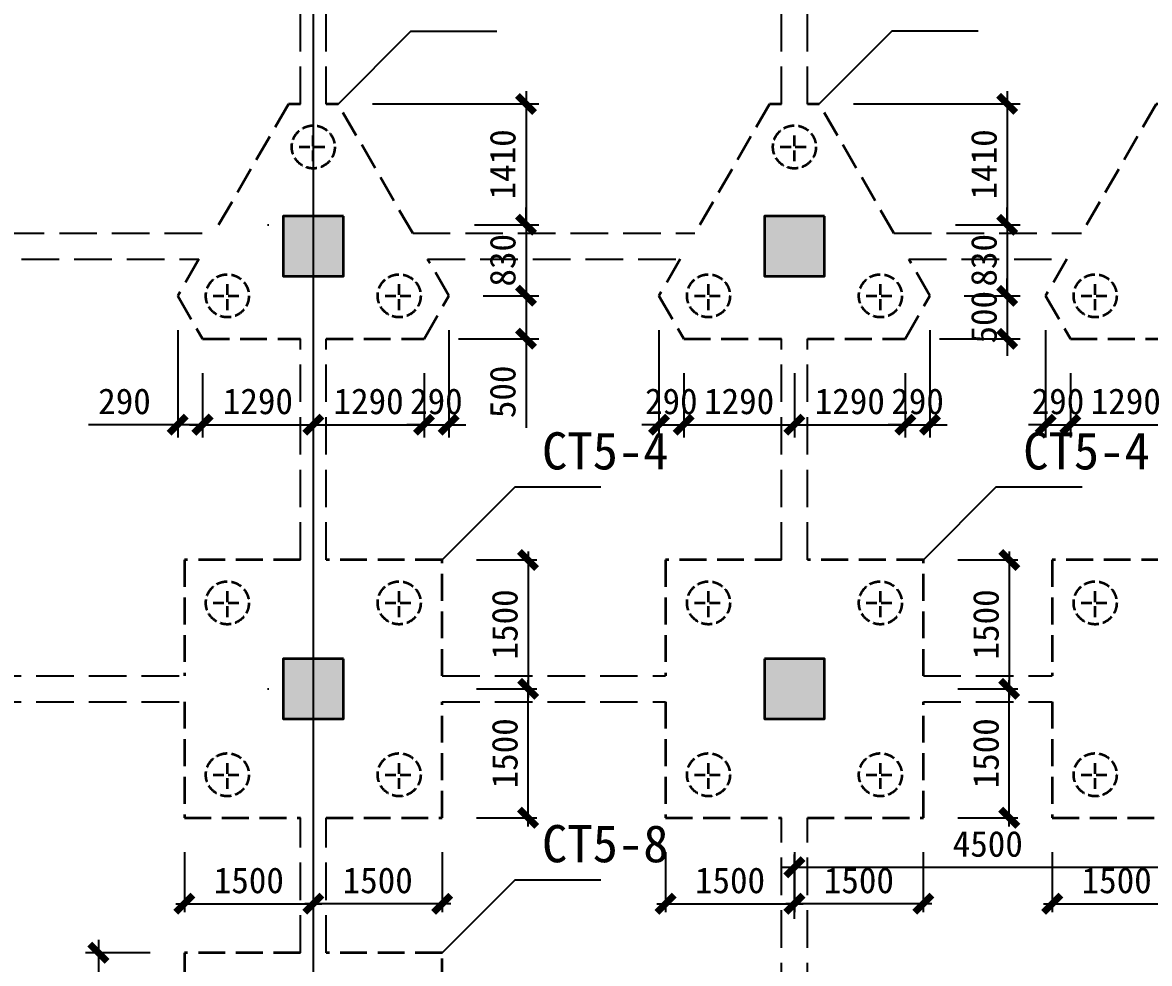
# Model space of a CAD drawing. Header units: millimetres. Extents: x -8252 to 341964, y -299084 to 206355.
# Drawn here: x 171950 to 185065, y 34021 to 44969 of the extents above; entities that cross this region are included whole.
import ezdxf

# ---------------------------------------------------------------- set-up
doc = ezdxf.new("R2010")
doc.units = ezdxf.units.MM
doc.header["$LTSCALE"] = 500
doc.header["$PDMODE"] = 2
doc.header["$PDSIZE"] = 200
doc.linetypes.add('DASH', pattern=[0.35, 0.25, -0.1])
doc.linetypes.add('DASHDOT', pattern=[25.4, 12.7, -6.35, 0, -6.35])
for name, color, linetype in [('dim____', 70, 'Continuous'), ('DOTE', 20, 'DASHDOT'), ('txt', 7, 'Continuous')]:
    doc.layers.add(name, color=color, linetype=linetype)
for name, color, linetype, lineweight in [('kz', 50, 'Continuous', 25), ('s117', 4, 'Continuous', 25), ('s121', 2, 'Continuous', 35), ('zkz', 200, 'Continuous', 35)]:
    doc.layers.add(name, color=color, linetype=linetype, lineweight=lineweight)
doc.styles.add('宋体', font='')
doc.styles.get('宋体').set_extended_font_data('宋体')
doc.dimstyles.new('ISO-25', dxfattribs={"dimtxt": 2.5, "dimasz": 2.5, "dimexe": 1.25, "dimexo": 0.625, "dimtad": 1, "dimtxsty": 'Standard', "dimcen": 2.5, "dimadec": 0, "dimazin": 0, "dimtfac": 1, "dimtmove": 0, "dimatfit": 3, "dimfxl": 1, "dimarcsym": 0})

# ---------------------------------------------------------------- blocks, each defined once
blk = doc.blocks.new('_ArchTick')
at = {"color": 0, "linetype": 'ByBlock', "const_width": 0.4}
blk.add_lwpolyline([(-0.5, -0.5), (0.5, 0.5)], dxfattribs=at)
blk = doc.blocks.new('*D158')
at = {"layer": 'Defpoints', "color": 0, "transparency": 16777216}
for p in [(183933, 35716), (185433, 35716), (185433, 34716)]:
    blk.add_point(p, dxfattribs=at)
at = {"layer": 'dim____', "color": 0, "lineweight": -2, "transparency": 16777216}
for p, q in [((183933, 35316), (183933, 34616)), ((185433, 35316), (185433, 34616)), ((183833, 34716), (185533, 34716))]:
    blk.add_line(p, q, dxfattribs=at)
at = {"layer": 'dim____', "color": 0, "lineweight": -2, "transparency": 16777216, "xscale": 200, "yscale": 200, "zscale": 200, "rotation": 180}
blk.add_blockref('_ArchTick', (183933, 34716), dxfattribs=at)
at = {"layer": 'dim____', "color": 0, "lineweight": -2, "transparency": 16777216, "xscale": 200, "yscale": 200, "zscale": 200}
blk.add_blockref('_ArchTick', (185433, 34716), dxfattribs=at)
at = {"layer": 'dim____', "color": 7, "transparency": 16777216, "insert": (184683, 34986), "char_height": 300, "attachment_point": 5, "style": '宋体'}
blk.add_mtext('1500', dxfattribs=at)
blk = doc.blocks.new('*D172')
at = {"layer": 'Defpoints', "color": 0, "transparency": 16777216}
for p in [(176833, 37216), (177833, 37216), (176833, 35716)]:
    blk.add_point(p, dxfattribs=at)
at = {"layer": 'dim____', "color": 0, "lineweight": -2, "transparency": 16777216}
for p, q in [((177833, 35616), (177833, 37316)), ((177233, 37216), (177933, 37216)), ((177233, 35716), (177933, 35716))]:
    blk.add_line(p, q, dxfattribs=at)
at = {"layer": 'dim____', "color": 0, "lineweight": -2, "transparency": 16777216, "xscale": 200, "yscale": 200, "zscale": 200}
for p, rotation in [((177833, 37216), 90), ((177833, 35716), 270)]:
    blk.add_blockref('_ArchTick', p, dxfattribs=dict(at, rotation=rotation))
at = {"layer": 'dim____', "color": 7, "transparency": 16777216, "insert": (177563, 36466), "char_height": 300, "attachment_point": 5, "rotation": 90, "style": '宋体'}
blk.add_mtext('1500', dxfattribs=at)
blk = doc.blocks.new('*D173')
at = {"layer": 'Defpoints', "color": 0, "transparency": 16777216}
for p in [(176833, 38716), (176833, 37216), (177833, 37216)]:
    blk.add_point(p, dxfattribs=at)
at = {"layer": 'dim____', "color": 0, "lineweight": -2, "transparency": 16777216}
for p, q in [((177233, 38716), (177933, 38716)), ((177833, 38816), (177833, 37116)), ((177233, 37216), (177933, 37216))]:
    blk.add_line(p, q, dxfattribs=at)
at = {"layer": 'dim____', "color": 0, "lineweight": -2, "transparency": 16777216, "xscale": 200, "yscale": 200, "zscale": 200}
for p, rotation in [((177833, 38716), 90), ((177833, 37216), 270)]:
    blk.add_blockref('_ArchTick', p, dxfattribs=dict(at, rotation=rotation))
at = {"layer": 'dim____', "color": 7, "transparency": 16777216, "insert": (177563, 37966), "char_height": 300, "attachment_point": 5, "rotation": 90, "style": '宋体'}
blk.add_mtext('1500', dxfattribs=at)
blk = doc.blocks.new('*D174')
at = {"layer": 'Defpoints', "color": 0, "transparency": 16777216}
for p in [(173833, 35716), (175333, 35716), (175333, 34716)]:
    blk.add_point(p, dxfattribs=at)
at = {"layer": 'dim____', "color": 0, "lineweight": -2, "transparency": 16777216}
for p, q in [((173833, 35316), (173833, 34616)), ((175333, 35316), (175333, 34616)), ((173733, 34716), (175433, 34716))]:
    blk.add_line(p, q, dxfattribs=at)
at = {"layer": 'dim____', "color": 0, "lineweight": -2, "transparency": 16777216, "xscale": 200, "yscale": 200, "zscale": 200, "rotation": 180}
blk.add_blockref('_ArchTick', (173833, 34716), dxfattribs=at)
at = {"layer": 'dim____', "color": 0, "lineweight": -2, "transparency": 16777216, "xscale": 200, "yscale": 200, "zscale": 200}
blk.add_blockref('_ArchTick', (175333, 34716), dxfattribs=at)
at = {"layer": 'dim____', "color": 7, "transparency": 16777216, "insert": (174583, 34986), "char_height": 300, "attachment_point": 5, "style": '宋体'}
blk.add_mtext('1500', dxfattribs=at)
blk = doc.blocks.new('*D175')
at = {"layer": 'Defpoints', "color": 0, "transparency": 16777216}
for p in [(175333, 35716), (176833, 35716), (175333, 34716)]:
    blk.add_point(p, dxfattribs=at)
at = {"layer": 'dim____', "color": 0, "lineweight": -2, "transparency": 16777216}
for p, q in [((175333, 35316), (175333, 34616)), ((176833, 35316), (176833, 34616)), ((176933, 34716), (175233, 34716))]:
    blk.add_line(p, q, dxfattribs=at)
at = {"layer": 'dim____', "color": 0, "lineweight": -2, "transparency": 16777216, "xscale": 200, "yscale": 200, "zscale": 200, "rotation": 180}
blk.add_blockref('_ArchTick', (175333, 34716), dxfattribs=at)
at = {"layer": 'dim____', "color": 0, "lineweight": -2, "transparency": 16777216, "xscale": 200, "yscale": 200, "zscale": 200}
blk.add_blockref('_ArchTick', (176833, 34716), dxfattribs=at)
at = {"layer": 'dim____', "color": 7, "transparency": 16777216, "insert": (176083, 34986), "char_height": 300, "attachment_point": 5, "style": '宋体'}
blk.add_mtext('1500', dxfattribs=at)
blk = doc.blocks.new('*D362')
at = {"layer": 'Defpoints', "color": 0, "transparency": 16777216}
for p in [(182433, 37216), (183433, 37216), (182433, 35716)]:
    blk.add_point(p, dxfattribs=at)
at = {"layer": 'dim____', "color": 0, "lineweight": -2, "transparency": 16777216}
for p, q in [((183433, 35616), (183433, 37316)), ((182833, 37216), (183533, 37216)), ((182833, 35716), (183533, 35716))]:
    blk.add_line(p, q, dxfattribs=at)
at = {"layer": 'dim____', "color": 0, "lineweight": -2, "transparency": 16777216, "xscale": 200, "yscale": 200, "zscale": 200}
for p, rotation in [((183433, 37216), 90), ((183433, 35716), 270)]:
    blk.add_blockref('_ArchTick', p, dxfattribs=dict(at, rotation=rotation))
at = {"layer": 'dim____', "color": 7, "transparency": 16777216, "insert": (183163, 36466), "char_height": 300, "attachment_point": 5, "rotation": 90, "style": '宋体'}
blk.add_mtext('1500', dxfattribs=at)
blk = doc.blocks.new('*D363')
at = {"layer": 'Defpoints', "color": 0, "transparency": 16777216}
for p in [(182433, 38716), (182433, 37216), (183433, 37216)]:
    blk.add_point(p, dxfattribs=at)
at = {"layer": 'dim____', "color": 0, "lineweight": -2, "transparency": 16777216}
for p, q in [((182833, 38716), (183533, 38716)), ((183433, 38816), (183433, 37116)), ((182833, 37216), (183533, 37216))]:
    blk.add_line(p, q, dxfattribs=at)
at = {"layer": 'dim____', "color": 0, "lineweight": -2, "transparency": 16777216, "xscale": 200, "yscale": 200, "zscale": 200}
for p, rotation in [((183433, 38716), 90), ((183433, 37216), 270)]:
    blk.add_blockref('_ArchTick', p, dxfattribs=dict(at, rotation=rotation))
at = {"layer": 'dim____', "color": 7, "transparency": 16777216, "insert": (183163, 37966), "char_height": 300, "attachment_point": 5, "rotation": 90, "style": '宋体'}
blk.add_mtext('1500', dxfattribs=at)
blk = doc.blocks.new('*D364')
at = {"layer": 'Defpoints', "color": 0, "transparency": 16777216}
for p in [(179433, 35716), (180933, 35716), (180933, 34716)]:
    blk.add_point(p, dxfattribs=at)
at = {"layer": 'dim____', "color": 0, "lineweight": -2, "transparency": 16777216}
for p, q in [((179433, 35316), (179433, 34616)), ((180933, 35316), (180933, 34616)), ((179333, 34716), (181033, 34716))]:
    blk.add_line(p, q, dxfattribs=at)
at = {"layer": 'dim____', "color": 0, "lineweight": -2, "transparency": 16777216, "xscale": 200, "yscale": 200, "zscale": 200, "rotation": 180}
blk.add_blockref('_ArchTick', (179433, 34716), dxfattribs=at)
at = {"layer": 'dim____', "color": 0, "lineweight": -2, "transparency": 16777216, "xscale": 200, "yscale": 200, "zscale": 200}
blk.add_blockref('_ArchTick', (180933, 34716), dxfattribs=at)
at = {"layer": 'dim____', "color": 7, "transparency": 16777216, "insert": (180183, 34986), "char_height": 300, "attachment_point": 5, "style": '宋体'}
blk.add_mtext('1500', dxfattribs=at)
blk = doc.blocks.new('*D365')
at = {"layer": 'Defpoints', "color": 0, "transparency": 16777216}
for p in [(180933, 35716), (182433, 35716), (180933, 34716)]:
    blk.add_point(p, dxfattribs=at)
at = {"layer": 'dim____', "color": 0, "lineweight": -2, "transparency": 16777216}
for p, q in [((180933, 35316), (180933, 34616)), ((182433, 35316), (182433, 34616)), ((182533, 34716), (180833, 34716))]:
    blk.add_line(p, q, dxfattribs=at)
at = {"layer": 'dim____', "color": 0, "lineweight": -2, "transparency": 16777216, "xscale": 200, "yscale": 200, "zscale": 200, "rotation": 180}
blk.add_blockref('_ArchTick', (180933, 34716), dxfattribs=at)
at = {"layer": 'dim____', "color": 0, "lineweight": -2, "transparency": 16777216, "xscale": 200, "yscale": 200, "zscale": 200}
blk.add_blockref('_ArchTick', (182433, 34716), dxfattribs=at)
at = {"layer": 'dim____', "color": 7, "transparency": 16777216, "insert": (181683, 34986), "char_height": 300, "attachment_point": 5, "style": '宋体'}
blk.add_mtext('1500', dxfattribs=at)
blk = doc.blocks.new('*D434')
at = {"layer": 'Defpoints', "color": 0, "transparency": 16777216}
for p in [(183856, 41790), (184144, 41290), (184144, 40290)]:
    blk.add_point(p, dxfattribs=at)
at = {"layer": 'dim____', "color": 0, "lineweight": -2, "transparency": 16777216}
for p, q in [((183856, 41390), (183856, 40140)), ((184144, 40890), (184144, 40140)), ((183856, 40290), (183656, 40290)), ((183856, 40290), (184144, 40290)), ((184144, 40290), (184344, 40290))]:
    blk.add_line(p, q, dxfattribs=at)
at = {"layer": 'dim____', "color": 0, "lineweight": -2, "transparency": 16777216, "xscale": 200, "yscale": 200, "zscale": 200}
blk.add_blockref('_ArchTick', (183856, 40290), dxfattribs=at)
at = {"layer": 'dim____', "color": 0, "lineweight": -2, "transparency": 16777216, "xscale": 200, "yscale": 200, "zscale": 200, "rotation": 180}
blk.add_blockref('_ArchTick', (184144, 40290), dxfattribs=at)
at = {"layer": 'dim____', "color": 7, "transparency": 16777216, "insert": (184000, 40560), "char_height": 300, "attachment_point": 5, "style": '宋体'}
blk.add_mtext('290', dxfattribs=at)
blk = doc.blocks.new('*D435')
at = {"layer": 'Defpoints', "color": 0, "transparency": 16777216}
for p in [(184144, 41290), (185433, 41290), (185433, 40290)]:
    blk.add_point(p, dxfattribs=at)
at = {"layer": 'dim____', "color": 0, "lineweight": -2, "transparency": 16777216}
for p, q in [((184144, 40890), (184144, 40140)), ((185433, 40890), (185433, 40140)), ((183994, 40290), (185583, 40290))]:
    blk.add_line(p, q, dxfattribs=at)
at = {"layer": 'dim____', "color": 0, "lineweight": -2, "transparency": 16777216, "xscale": 200, "yscale": 200, "zscale": 200, "rotation": 180}
blk.add_blockref('_ArchTick', (184144, 40290), dxfattribs=at)
at = {"layer": 'dim____', "color": 0, "lineweight": -2, "transparency": 16777216, "xscale": 200, "yscale": 200, "zscale": 200}
blk.add_blockref('_ArchTick', (185433, 40290), dxfattribs=at)
at = {"layer": 'dim____', "color": 7, "transparency": 16777216, "insert": (184789, 40560), "char_height": 300, "attachment_point": 5, "style": '宋体'}
blk.add_mtext('1290', dxfattribs=at)
blk = doc.blocks.new('*D441')
at = {"layer": 'Defpoints', "color": 0, "transparency": 16777216}
for p in [(179356, 41790), (179644, 41290), (179644, 40290)]:
    blk.add_point(p, dxfattribs=at)
at = {"layer": 'dim____', "color": 0, "lineweight": -2, "transparency": 16777216}
for p, q in [((179356, 41390), (179356, 40140)), ((179644, 40890), (179644, 40140)), ((179356, 40290), (179156, 40290)), ((179356, 40290), (179644, 40290)), ((179644, 40290), (179844, 40290))]:
    blk.add_line(p, q, dxfattribs=at)
at = {"layer": 'dim____', "color": 0, "lineweight": -2, "transparency": 16777216, "xscale": 200, "yscale": 200, "zscale": 200}
blk.add_blockref('_ArchTick', (179356, 40290), dxfattribs=at)
at = {"layer": 'dim____', "color": 0, "lineweight": -2, "transparency": 16777216, "xscale": 200, "yscale": 200, "zscale": 200, "rotation": 180}
blk.add_blockref('_ArchTick', (179644, 40290), dxfattribs=at)
at = {"layer": 'dim____', "color": 7, "transparency": 16777216, "insert": (179500, 40560), "char_height": 300, "attachment_point": 5, "style": '宋体'}
blk.add_mtext('290', dxfattribs=at)
blk = doc.blocks.new('*D442')
at = {"layer": 'Defpoints', "color": 0, "transparency": 16777216}
for p in [(179644, 41290), (180933, 41290), (180933, 40290)]:
    blk.add_point(p, dxfattribs=at)
at = {"layer": 'dim____', "color": 0, "lineweight": -2, "transparency": 16777216}
for p, q in [((179644, 40890), (179644, 40140)), ((180933, 40890), (180933, 40140)), ((179494, 40290), (181083, 40290))]:
    blk.add_line(p, q, dxfattribs=at)
at = {"layer": 'dim____', "color": 0, "lineweight": -2, "transparency": 16777216, "xscale": 200, "yscale": 200, "zscale": 200, "rotation": 180}
blk.add_blockref('_ArchTick', (179644, 40290), dxfattribs=at)
at = {"layer": 'dim____', "color": 0, "lineweight": -2, "transparency": 16777216, "xscale": 200, "yscale": 200, "zscale": 200}
blk.add_blockref('_ArchTick', (180933, 40290), dxfattribs=at)
at = {"layer": 'dim____', "color": 7, "transparency": 16777216, "insert": (180289, 40560), "char_height": 300, "attachment_point": 5, "style": '宋体'}
blk.add_mtext('1290', dxfattribs=at)
blk = doc.blocks.new('*D443')
at = {"layer": 'Defpoints', "color": 0, "transparency": 16777216}
for p in [(180933, 41290), (182222, 41290), (182222, 40290)]:
    blk.add_point(p, dxfattribs=at)
at = {"layer": 'dim____', "color": 0, "lineweight": -2, "transparency": 16777216}
for p, q in [((180933, 40890), (180933, 40140)), ((182222, 40890), (182222, 40140)), ((180783, 40290), (182372, 40290))]:
    blk.add_line(p, q, dxfattribs=at)
at = {"layer": 'dim____', "color": 0, "lineweight": -2, "transparency": 16777216, "xscale": 200, "yscale": 200, "zscale": 200, "rotation": 180}
blk.add_blockref('_ArchTick', (180933, 40290), dxfattribs=at)
at = {"layer": 'dim____', "color": 0, "lineweight": -2, "transparency": 16777216, "xscale": 200, "yscale": 200, "zscale": 200}
blk.add_blockref('_ArchTick', (182222, 40290), dxfattribs=at)
at = {"layer": 'dim____', "color": 7, "transparency": 16777216, "insert": (181577, 40560), "char_height": 300, "attachment_point": 5, "style": '宋体'}
blk.add_mtext('1290', dxfattribs=at)
blk = doc.blocks.new('*D444')
at = {"layer": 'Defpoints', "color": 0, "transparency": 16777216}
for p in [(182510, 41790), (182222, 41290), (182510, 40290)]:
    blk.add_point(p, dxfattribs=at)
at = {"layer": 'dim____', "color": 0, "lineweight": -2, "transparency": 16777216}
for p, q in [((182510, 41390), (182510, 40140)), ((182222, 40890), (182222, 40140)), ((182222, 40290), (182022, 40290)), ((182222, 40290), (182510, 40290)), ((182510, 40290), (182710, 40290))]:
    blk.add_line(p, q, dxfattribs=at)
at = {"layer": 'dim____', "color": 0, "lineweight": -2, "transparency": 16777216, "xscale": 200, "yscale": 200, "zscale": 200}
blk.add_blockref('_ArchTick', (182222, 40290), dxfattribs=at)
at = {"layer": 'dim____', "color": 0, "lineweight": -2, "transparency": 16777216, "xscale": 200, "yscale": 200, "zscale": 200, "rotation": 180}
blk.add_blockref('_ArchTick', (182510, 40290), dxfattribs=at)
at = {"layer": 'dim____', "color": 7, "transparency": 16777216, "insert": (182366, 40560), "char_height": 300, "attachment_point": 5, "style": '宋体'}
blk.add_mtext('290', dxfattribs=at)
blk = doc.blocks.new('*D445')
at = {"layer": 'Defpoints', "color": 0, "transparency": 16777216}
for p in [(181222, 44022), (182409, 42616), (183409, 42616)]:
    blk.add_point(p, dxfattribs=at)
at = {"layer": 'dim____', "color": 0, "lineweight": -2, "transparency": 16777216}
for p, q in [((183409, 44172), (183409, 42466)), ((181622, 44022), (183559, 44022)), ((182809, 42616), (183559, 42616))]:
    blk.add_line(p, q, dxfattribs=at)
at = {"layer": 'dim____', "color": 0, "lineweight": -2, "transparency": 16777216, "xscale": 200, "yscale": 200, "zscale": 200}
for p, rotation in [((183409, 44022), 90), ((183409, 42616), 270)]:
    blk.add_blockref('_ArchTick', p, dxfattribs=dict(at, rotation=rotation))
at = {"layer": 'dim____', "color": 7, "transparency": 16777216, "insert": (183139, 43319), "char_height": 300, "attachment_point": 5, "rotation": 90, "style": '宋体'}
blk.add_mtext('1410', dxfattribs=at)
blk = doc.blocks.new('*D446')
at = {"layer": 'Defpoints', "color": 0, "transparency": 16777216}
for p in [(182409, 42616), (182510, 41790), (183409, 41790)]:
    blk.add_point(p, dxfattribs=at)
at = {"layer": 'dim____', "color": 0, "lineweight": -2, "transparency": 16777216}
for p, q in [((183409, 42616), (183409, 42816)), ((182809, 42616), (183559, 42616)), ((183409, 42616), (183409, 41790)), ((182910, 41790), (183559, 41790)), ((183409, 41790), (183409, 41590))]:
    blk.add_line(p, q, dxfattribs=at)
at = {"layer": 'dim____', "color": 0, "lineweight": -2, "transparency": 16777216, "xscale": 200, "yscale": 200, "zscale": 200}
for p, rotation in [((183409, 42616), 270), ((183409, 41790), 90)]:
    blk.add_blockref('_ArchTick', p, dxfattribs=dict(at, rotation=rotation))
at = {"layer": 'dim____', "color": 7, "transparency": 16777216, "insert": (183139, 42203), "char_height": 300, "attachment_point": 5, "rotation": 90, "style": '宋体'}
blk.add_mtext('830', dxfattribs=at)
blk = doc.blocks.new('*D447')
at = {"layer": 'Defpoints', "color": 0, "transparency": 16777216}
for p in [(182510, 41790), (182222, 41290), (183409, 41290)]:
    blk.add_point(p, dxfattribs=at)
at = {"layer": 'dim____', "color": 0, "lineweight": -2, "transparency": 16777216}
for p, q in [((183409, 41790), (183409, 41990)), ((182910, 41790), (183559, 41790)), ((183409, 41790), (183409, 41290)), ((182622, 41290), (183559, 41290)), ((183409, 41290), (183409, 41090))]:
    blk.add_line(p, q, dxfattribs=at)
at = {"layer": 'dim____', "color": 0, "lineweight": -2, "transparency": 16777216, "xscale": 200, "yscale": 200, "zscale": 200}
for p, rotation in [((183409, 41790), 270), ((183409, 41290), 90)]:
    blk.add_blockref('_ArchTick', p, dxfattribs=dict(at, rotation=rotation))
at = {"layer": 'dim____', "color": 7, "transparency": 16777216, "insert": (183139, 41540), "char_height": 300, "attachment_point": 5, "rotation": 90, "style": '宋体'}
blk.add_mtext('500', dxfattribs=at)
blk = doc.blocks.new('*D448')
at = {"layer": 'Defpoints', "color": 0, "transparency": 16777216}
for p in [(173756, 41790), (174044, 41290), (174044, 40290)]:
    blk.add_point(p, dxfattribs=at)
at = {"layer": 'dim____', "color": 0, "lineweight": -2, "transparency": 16777216}
for p, q in [((173756, 41390), (173756, 40140)), ((174044, 40890), (174044, 40140)), ((173756, 40290), (172716, 40290)), ((174044, 40290), (173606, 40290))]:
    blk.add_line(p, q, dxfattribs=at)
at = {"layer": 'dim____', "color": 0, "lineweight": -2, "transparency": 16777216, "xscale": 200, "yscale": 200, "zscale": 200, "rotation": 180}
blk.add_blockref('_ArchTick', (173756, 40290), dxfattribs=at)
at = {"layer": 'dim____', "color": 0, "lineweight": -2, "transparency": 16777216, "xscale": 200, "yscale": 200, "zscale": 200}
blk.add_blockref('_ArchTick', (174044, 40290), dxfattribs=at)
at = {"layer": 'dim____', "color": 7, "transparency": 16777216, "insert": (173136, 40560), "char_height": 300, "attachment_point": 5, "style": '宋体'}
blk.add_mtext('290', dxfattribs=at)
blk = doc.blocks.new('*D449')
at = {"layer": 'Defpoints', "color": 0, "transparency": 16777216}
for p in [(174044, 41290), (175333, 41290), (175333, 40290)]:
    blk.add_point(p, dxfattribs=at)
at = {"layer": 'dim____', "color": 0, "lineweight": -2, "transparency": 16777216}
for p, q in [((174044, 40890), (174044, 40140)), ((175333, 40890), (175333, 40140)), ((173894, 40290), (175483, 40290))]:
    blk.add_line(p, q, dxfattribs=at)
at = {"layer": 'dim____', "color": 0, "lineweight": -2, "transparency": 16777216, "xscale": 200, "yscale": 200, "zscale": 200, "rotation": 180}
blk.add_blockref('_ArchTick', (174044, 40290), dxfattribs=at)
at = {"layer": 'dim____', "color": 0, "lineweight": -2, "transparency": 16777216, "xscale": 200, "yscale": 200, "zscale": 200}
blk.add_blockref('_ArchTick', (175333, 40290), dxfattribs=at)
at = {"layer": 'dim____', "color": 7, "transparency": 16777216, "insert": (174689, 40560), "char_height": 300, "attachment_point": 5, "style": '宋体'}
blk.add_mtext('1290', dxfattribs=at)
blk = doc.blocks.new('*D450')
at = {"layer": 'Defpoints', "color": 0, "transparency": 16777216}
for p in [(175333, 41290), (176622, 41290), (176622, 40290)]:
    blk.add_point(p, dxfattribs=at)
at = {"layer": 'dim____', "color": 0, "lineweight": -2, "transparency": 16777216}
for p, q in [((175333, 40890), (175333, 40140)), ((176622, 40890), (176622, 40140)), ((175183, 40290), (176772, 40290))]:
    blk.add_line(p, q, dxfattribs=at)
at = {"layer": 'dim____', "color": 0, "lineweight": -2, "transparency": 16777216, "xscale": 200, "yscale": 200, "zscale": 200, "rotation": 180}
blk.add_blockref('_ArchTick', (175333, 40290), dxfattribs=at)
at = {"layer": 'dim____', "color": 0, "lineweight": -2, "transparency": 16777216, "xscale": 200, "yscale": 200, "zscale": 200}
blk.add_blockref('_ArchTick', (176622, 40290), dxfattribs=at)
at = {"layer": 'dim____', "color": 7, "transparency": 16777216, "insert": (175977, 40560), "char_height": 300, "attachment_point": 5, "style": '宋体'}
blk.add_mtext('1290', dxfattribs=at)
blk = doc.blocks.new('*D451')
at = {"layer": 'Defpoints', "color": 0, "transparency": 16777216}
for p in [(176910, 41790), (176622, 41290), (176910, 40290)]:
    blk.add_point(p, dxfattribs=at)
at = {"layer": 'dim____', "color": 0, "lineweight": -2, "transparency": 16777216}
for p, q in [((176910, 41390), (176910, 40140)), ((176622, 40890), (176622, 40140)), ((176622, 40290), (176422, 40290)), ((176622, 40290), (176910, 40290)), ((176910, 40290), (177110, 40290))]:
    blk.add_line(p, q, dxfattribs=at)
at = {"layer": 'dim____', "color": 0, "lineweight": -2, "transparency": 16777216, "xscale": 200, "yscale": 200, "zscale": 200}
blk.add_blockref('_ArchTick', (176622, 40290), dxfattribs=at)
at = {"layer": 'dim____', "color": 0, "lineweight": -2, "transparency": 16777216, "xscale": 200, "yscale": 200, "zscale": 200, "rotation": 180}
blk.add_blockref('_ArchTick', (176910, 40290), dxfattribs=at)
at = {"layer": 'dim____', "color": 7, "transparency": 16777216, "insert": (176766, 40560), "char_height": 300, "attachment_point": 5, "style": '宋体'}
blk.add_mtext('290', dxfattribs=at)
blk = doc.blocks.new('*D452')
at = {"layer": 'Defpoints', "color": 0, "transparency": 16777216}
for p in [(175622, 44022), (176809, 42616), (177809, 42616)]:
    blk.add_point(p, dxfattribs=at)
at = {"layer": 'dim____', "color": 0, "lineweight": -2, "transparency": 16777216}
for p, q in [((177809, 44172), (177809, 42466)), ((176022, 44022), (177959, 44022)), ((177209, 42616), (177959, 42616))]:
    blk.add_line(p, q, dxfattribs=at)
at = {"layer": 'dim____', "color": 0, "lineweight": -2, "transparency": 16777216, "xscale": 200, "yscale": 200, "zscale": 200}
for p, rotation in [((177809, 44022), 90), ((177809, 42616), 270)]:
    blk.add_blockref('_ArchTick', p, dxfattribs=dict(at, rotation=rotation))
at = {"layer": 'dim____', "color": 7, "transparency": 16777216, "insert": (177539, 43319), "char_height": 300, "attachment_point": 5, "rotation": 90, "style": '宋体'}
blk.add_mtext('1410', dxfattribs=at)
blk = doc.blocks.new('*D453')
at = {"layer": 'Defpoints', "color": 0, "transparency": 16777216}
for p in [(176809, 42616), (176910, 41790), (177809, 41790)]:
    blk.add_point(p, dxfattribs=at)
at = {"layer": 'dim____', "color": 0, "lineweight": -2, "transparency": 16777216}
for p, q in [((177809, 42616), (177809, 42816)), ((177209, 42616), (177959, 42616)), ((177809, 42616), (177809, 41790)), ((177310, 41790), (177959, 41790)), ((177809, 41790), (177809, 41590))]:
    blk.add_line(p, q, dxfattribs=at)
at = {"layer": 'dim____', "color": 0, "lineweight": -2, "transparency": 16777216, "xscale": 200, "yscale": 200, "zscale": 200}
for p, rotation in [((177809, 42616), 270), ((177809, 41790), 90)]:
    blk.add_blockref('_ArchTick', p, dxfattribs=dict(at, rotation=rotation))
at = {"layer": 'dim____', "color": 7, "transparency": 16777216, "insert": (177539, 42203), "char_height": 300, "attachment_point": 5, "rotation": 90, "style": '宋体'}
blk.add_mtext('830', dxfattribs=at)
blk = doc.blocks.new('*D454')
at = {"layer": 'Defpoints', "color": 0, "transparency": 16777216}
for p in [(176910, 41790), (176622, 41290), (177809, 41290)]:
    blk.add_point(p, dxfattribs=at)
at = {"layer": 'dim____', "color": 0, "lineweight": -2, "transparency": 16777216}
for p, q in [((177809, 41940), (177809, 41290)), ((177310, 41790), (177959, 41790)), ((177022, 41290), (177959, 41290)), ((177809, 41290), (177809, 40253))]:
    blk.add_line(p, q, dxfattribs=at)
at = {"layer": 'dim____', "color": 0, "lineweight": -2, "transparency": 16777216, "xscale": 200, "yscale": 200, "zscale": 200}
for p, rotation in [((177809, 41790), 90), ((177809, 41290), 270)]:
    blk.add_blockref('_ArchTick', p, dxfattribs=dict(at, rotation=rotation))
at = {"layer": 'dim____', "color": 7, "transparency": 16777216, "insert": (177539, 40672), "char_height": 300, "attachment_point": 5, "rotation": 90, "style": '宋体'}
blk.add_mtext('500', dxfattribs=at)
blk = doc.blocks.new('*D779')
at = {"layer": 'Defpoints', "color": 0, "transparency": 16777216}
for p in [(185433, 35140), (180933, 34140), (185433, 32366)]:
    blk.add_point(p, dxfattribs=at)
at = {"layer": 'dim____', "color": 0, "lineweight": -2, "transparency": 16777216}
for p, q in [((180933, 34540), (180933, 35290)), ((185433, 32766), (185433, 35290)), ((180783, 35140), (185583, 35140))]:
    blk.add_line(p, q, dxfattribs=at)
at = {"layer": 'dim____', "color": 0, "lineweight": -2, "transparency": 16777216, "xscale": 200, "yscale": 200, "zscale": 200, "rotation": 180}
blk.add_blockref('_ArchTick', (180933, 35140), dxfattribs=at)
at = {"layer": 'dim____', "color": 0, "lineweight": -2, "transparency": 16777216, "xscale": 200, "yscale": 200, "zscale": 200}
blk.add_blockref('_ArchTick', (185433, 35140), dxfattribs=at)
at = {"layer": 'dim____', "color": 7, "transparency": 16777216, "insert": (183183, 35410), "char_height": 300, "attachment_point": 5, "style": '宋体'}
blk.add_mtext('4500', dxfattribs=at)
blk = doc.blocks.new('*D785')
at = {"layer": 'Defpoints', "color": 0, "transparency": 16777216}
for p in [(173833, 34146), (172833, 31866), (173833, 31866)]:
    blk.add_point(p, dxfattribs=at)
at = {"layer": 'dim____', "color": 0, "lineweight": -2, "transparency": 16777216}
for p, q in [((172833, 34296), (172833, 31716)), ((173433, 34146), (172683, 34146)), ((173433, 31866), (172683, 31866))]:
    blk.add_line(p, q, dxfattribs=at)
at = {"layer": 'dim____', "color": 0, "lineweight": -2, "transparency": 16777216, "xscale": 200, "yscale": 200, "zscale": 200}
for p, rotation in [((172833, 34146), 90), ((172833, 31866), 270)]:
    blk.add_blockref('_ArchTick', p, dxfattribs=dict(at, rotation=rotation))
at = {"layer": 'dim____', "color": 7, "transparency": 16777216, "insert": (172563, 33006), "char_height": 300, "attachment_point": 5, "rotation": 90, "style": '宋体'}
blk.add_mtext('2280', dxfattribs=at)

msp = doc.modelspace()

# ---------------------------------------------------------------- hatches: boundary and pattern name
at = {"layer": 'kz'}
h = msp.add_hatch(color=52, dxfattribs=at)
h.dxf.hatch_style = 1
h.paths.add_polyline_path([(175683.088, 42716.423), (174983.088, 42716.423), (174983.088, 42016.423), (175683.088, 42016.423)])
h = msp.add_hatch(color=52, dxfattribs=at)
h.dxf.hatch_style = 1
h.paths.add_polyline_path([(181283.088, 42716.423), (180583.088, 42716.423), (180583.088, 42016.423), (181283.088, 42016.423)])
h = msp.add_hatch(color=52, dxfattribs=at)
h.dxf.hatch_style = 1
h.paths.add_polyline_path([(175683.088, 37566.423), (174983.088, 37566.423), (174983.088, 36866.423), (175683.088, 36866.423)])
h = msp.add_hatch(color=52, dxfattribs=at)
h.dxf.hatch_style = 1
h.paths.add_polyline_path([(180583.088, 37566.423), (180583.088, 36866.423), (181283.088, 36866.423), (181283.088, 37566.423)])

# ---------------------------------------------------------------- linework, layer by layer
at = {"layer": 'DOTE', "ltscale": 5}
for p, q in [((175333.088, 59216.423), (175333.088, -2133.577)), ((222433.088, 42616.423), (143483.222, 42616.423)), ((222433.088, 37216.423), (143483.088, 37216.423))]:
    msp.add_line(p, q, dxfattribs=at)
at = {"layer": 'kz', "lineweight": 35}
for points in [[(175683.088, 42716.423), (174983.088, 42716.423), (174983.088, 42016.423), (175683.088, 42016.423)], [(181283.088, 42716.423), (180583.088, 42716.423), (180583.088, 42016.423), (181283.088, 42016.423)], [(175683.088, 37566.423), (174983.088, 37566.423), (174983.088, 36866.423), (175683.088, 36866.423)], [(180583.088, 37566.423), (180583.088, 36866.423), (181283.088, 36866.423), (181283.088, 37566.423)]]:
    msp.add_lwpolyline(points, close=True, dxfattribs=at)
at = {"layer": 's117', "linetype": 'DASH', "ltscale": 3.5}
for p, q in [((175183.088, 44021.123), (175183.088, 49616.423)), ((175483.088, 44021.123), (175483.088, 49616.423)), ((180783.088, 44021.123), (180783.088, 49616.423)), ((181083.088, 44021.123), (181083.088, 49616.423)), ((168090.502, 42516.423), (174175.675, 42516.423)), ((176490.502, 42516.423), (179775.675, 42516.423)), ((182090.503, 42516.423), (184275.673, 42516.423)), ((168263.706, 42216.423), (174002.47, 42216.423)), ((176663.706, 42216.423), (179602.47, 42216.423)), ((182263.708, 42216.423), (184102.468, 42216.423)), ((175183.088, 38716.423), (175183.088, 41289.072)), ((175483.088, 38716.423), (175483.088, 41289.072)), ((180783.088, 38716.423), (180783.088, 41289.072)), ((181083.088, 38716.423), (181083.088, 41289.072)), ((168433.088, 37366.423), (173833.088, 37366.423)), ((176833.088, 37366.423), (179433.088, 37366.423)), ((182433.088, 37366.423), (183933.088, 37366.423)), ((168433.088, 37066.423), (173833.088, 37066.423)), ((176833.088, 37066.423), (179433.088, 37066.423)), ((182433.088, 37066.423), (183933.088, 37066.423)), ((175183.088, 34145.892), (175183.088, 35716.423)), ((175483.088, 34145.892), (175483.088, 35716.423)), ((180783.088, 32366.423), (180783.088, 35716.423)), ((181083.088, 32366.423), (181083.088, 35716.423))]:
    msp.add_line(p, q, dxfattribs=at)
at = {"layer": 's121', "linetype": 'DASH', "ltscale": 2.5}
for points in [[(175183.088, 44021.123), (175044.412, 44021.123), (174175.675, 42516.423)], [(176490.502, 42516.423), (175621.764, 44021.123), (175483.088, 44021.123)], [(180783.088, 44021.123), (180644.412, 44021.123), (179775.675, 42516.423)], [(182090.503, 42516.423), (181221.764, 44021.123), (181083.088, 44021.123)], [(185283.088, 44021.123), (185144.412, 44021.123), (184275.673, 42516.423)], [(174002.47, 42216.423), (173755.738, 41789.072), (174044.412, 41289.072), (175183.088, 41289.072)], [(175483.088, 41289.072), (176621.764, 41289.072), (176910.438, 41789.072), (176663.706, 42216.423)], [(179602.47, 42216.423), (179355.738, 41789.072), (179644.412, 41289.072), (180783.088, 41289.072)], [(181083.088, 41289.072), (182221.764, 41289.072), (182510.44, 41789.072), (182263.708, 42216.423)], [(184102.468, 42216.423), (183855.737, 41789.072), (184144.412, 41289.072), (185283.088, 41289.072)], [(175183.088, 38716.423), (173833.088, 38716.423), (173833.088, 37366.423)], [(176833.088, 37366.423), (176833.088, 38716.423), (175483.088, 38716.423)], [(180783.088, 38716.423), (179433.088, 38716.423), (179433.088, 37366.423)], [(182433.088, 37366.423), (182433.088, 38716.423), (181083.088, 38716.423)], [(185283.088, 38716.423), (183933.088, 38716.423), (183933.088, 37366.423)], [(173833.088, 37066.423), (173833.088, 35716.423), (175183.088, 35716.423)], [(175483.088, 35716.423), (176833.088, 35716.423), (176833.088, 37066.423)], [(179433.088, 37066.423), (179433.088, 35716.423), (180783.088, 35716.423)], [(181083.088, 35716.423), (182433.088, 35716.423), (182433.088, 37066.423)], [(183933.088, 37066.423), (183933.088, 35716.423), (185283.088, 35716.423)], [(175183.088, 34145.892), (173833.088, 34145.892), (173833.088, 32016.423)], [(176833.088, 32016.423), (176833.088, 34145.892), (175483.088, 34145.892)]]:
    msp.add_lwpolyline(points, dxfattribs=at)
at = {"layer": 'txt'}
for points in [[(175621.764, 44021.123), (176470.292, 44869.651), (177470.292, 44869.651)], [(181221.578, 44022.124), (182070.106, 44870.652), (183070.106, 44870.652)], [(176833.088, 38716.423), (177681.616, 39564.951), (178681.616, 39564.951)], [(182433.088, 38716.423), (183281.616, 39564.951), (184281.616, 39564.951)], [(176833.088, 34145.892), (177681.616, 34994.42), (178681.616, 34994.42)]]:
    msp.add_lwpolyline(points, dxfattribs=at)
at = {"layer": 'zkz', "linetype": 'DASH'}
for p, q in [((175333.088, 43356.123), (175333.088, 43686.123)), ((180933.088, 43356.123), (180933.088, 43686.123)), ((175168.088, 43521.123), (175498.088, 43521.123)), ((180768.088, 43521.123), (181098.088, 43521.123)), ((174333.088, 41624.072), (174333.088, 41954.072)), ((176333.088, 41624.072), (176333.088, 41954.072)), ((179933.088, 41624.072), (179933.088, 41954.072)), ((181933.088, 41624.072), (181933.088, 41954.072)), ((184433.088, 41624.072), (184433.088, 41954.072)), ((174168.088, 41789.072), (174498.088, 41789.072)), ((176168.088, 41789.072), (176498.088, 41789.072)), ((179768.088, 41789.072), (180098.088, 41789.072)), ((181768.088, 41789.072), (182098.088, 41789.072)), ((184268.088, 41789.072), (184598.088, 41789.072)), ((174333.088, 38051.423), (174333.088, 38381.423)), ((176333.088, 38051.423), (176333.088, 38381.423)), ((179933.088, 38051.423), (179933.088, 38381.423)), ((181933.088, 38051.423), (181933.088, 38381.423)), ((184433.088, 38051.423), (184433.088, 38381.423)), ((174168.088, 38216.423), (174498.088, 38216.423)), ((176168.088, 38216.423), (176498.088, 38216.423)), ((179768.088, 38216.423), (180098.088, 38216.423)), ((181768.088, 38216.423), (182098.088, 38216.423)), ((184268.088, 38216.423), (184598.088, 38216.423)), ((174333.088, 36051.423), (174333.088, 36381.423)), ((176333.088, 36051.423), (176333.088, 36381.423)), ((179933.088, 36051.423), (179933.088, 36381.423)), ((181933.088, 36051.423), (181933.088, 36381.423)), ((184433.088, 36051.423), (184433.088, 36381.423)), ((174168.088, 36216.423), (174498.088, 36216.423)), ((176168.088, 36216.423), (176498.088, 36216.423)), ((179768.088, 36216.423), (180098.088, 36216.423)), ((181768.088, 36216.423), (182098.088, 36216.423)), ((184268.088, 36216.423), (184598.088, 36216.423))]:
    msp.add_line(p, q, dxfattribs=at)
for centre in [(175333.088, 43521.123), (180933.088, 43521.123), (174333.088, 41789.072), (176333.088, 41789.072), (179933.088, 41789.072), (181933.088, 41789.072), (184433.088, 41789.072), (174333.088, 38216.423), (176333.088, 38216.423), (179933.088, 38216.423), (181933.088, 38216.423), (184433.088, 38216.423), (174333.088, 36216.423), (176333.088, 36216.423), (179933.088, 36216.423), (181933.088, 36216.423), (184433.088, 36216.423)]:
    msp.add_circle(centre, 250, dxfattribs=at)

# ---------------------------------------------------------------- texts
at = {"layer": 'txt', "char_height": 433, "width": 1000, "attachment_point": 5}
for s, insert in [('CT5-4', (178731.778, 39981.684)), ('CT5-4', (184331.778, 39981.684)), ('CT5-8', (178731.778, 35411.153))]:
    msp.add_mtext(s, dxfattribs=dict(at, insert=insert))

# ---------------------------------------------------------------- dimensions: what is measured, and where the dimension line sits
at = {"layer": 'dim____'}
for base, p1, p2, picture, middle in [((177809.014, 42616.423), (175621.578, 44022.124), (176809.014, 42616.423), '*D452', (177539.014, 43319.273)), ((183409.014, 42616.423), (181221.578, 44022.124), (182409.014, 42616.423), '*D445', (183139.014, 43319.273)), ((177809.014, 41790.073), (176809.014, 42616.423), (176910.252, 41790.073), '*D453', (177539.014, 42203.248)), ((183409.014, 41790.073), (182409.014, 42616.423), (182510.252, 41790.073), '*D446', (183139.014, 42203.248)), ((183409.014, 41290.073), (182510.252, 41790.073), (182221.578, 41290.073), '*D447', (183139.014, 41540.073)), ((172833.088, 31866.423), (173833.088, 34145.892), (173833.088, 31866.423), '*D785', (172563.088, 33006.158))]:
    dim = msp.add_linear_dim(base=base, p1=p1, p2=p2, angle=90, dimstyle='ISO-25', override={"dimtxt": 300, "dimasz": 200, "dimexe": 150, "dimexo": 400, "dimgap": 120, "dimtad": 1, "dimrnd": 10, "dimtxsty": '宋体', "dimblk1": 'ArchTick', "dimblk2": 'ArchTick', "dimsah": 1, "dimdle": 150, "dimclrt": 7, "dimtix": 1, "dimtmove": 0}, dxfattribs=at)
    dim.commit()
    dim.dimension.update_dxf_attribs({"geometry": picture, "text_midpoint": middle})
dim = msp.add_linear_dim(base=(177809.014, 41290.073), p1=(176910.252, 41790.073), p2=(176621.578, 41290.073), angle=90, dimstyle='ISO-25', override={"dimtxt": 300, "dimasz": 200, "dimexe": 150, "dimexo": 400, "dimgap": 120, "dimrnd": 10, "dimtxsty": '宋体', "dimblk1": 'ArchTick', "dimblk2": 'ArchTick', "dimsah": 1, "dimdle": 150, "dimclrt": 7, "dimtix": 1}, dxfattribs=at)
dim.commit()
dim.dimension.update_dxf_attribs({"geometry": '*D454', "text_midpoint": (177809.014, 40671.749), "dimtype": 160})
dim = msp.add_linear_dim(base=(174044.227, 40290.072), p1=(173755.553, 41790.072), p2=(174044.227, 41290.072), dimstyle='ISO-25', override={"dimtxt": 300, "dimasz": 200, "dimexe": 150, "dimexo": 400, "dimgap": 120, "dimrnd": 10, "dimtxsty": '宋体', "dimblk1": 'ArchTick', "dimblk2": 'ArchTick', "dimsah": 1, "dimdle": 150, "dimclrt": 7, "dimtix": 1}, dxfattribs=at)
dim.commit()
dim.dimension.update_dxf_attribs({"geometry": '*D448', "text_midpoint": (173135.553, 40290.072), "dimtype": 160})
for base, p1, p2, picture, middle in [((176910.252, 40290.072), (176621.578, 41290.073), (176910.252, 41790.073), '*D451', (176765.915, 40560.072)), ((179644.227, 40290.072), (179355.553, 41790.072), (179644.227, 41290.072), '*D441', (179499.89, 40560.072)), ((182510.252, 40290.072), (182221.578, 41290.073), (182510.252, 41790.073), '*D444', (182365.915, 40560.072)), ((184144.225, 40290.072), (183855.551, 41790.072), (184144.225, 41290.072), '*D434', (183999.888, 40560.072)), ((175333.088, 40290.072), (174044.227, 41290.072), (175333.088, 41290.072), '*D449', (174688.657, 40560.072)), ((176621.578, 40290.072), (175333.088, 41290.072), (176621.578, 41290.073), '*D450', (175977.333, 40560.072)), ((180933.088, 40290.072), (179644.227, 41290.072), (180933.088, 41290.072), '*D442', (180288.657, 40560.072)), ((182221.578, 40290.072), (180933.088, 41290.072), (182221.578, 41290.073), '*D443', (181577.333, 40560.072)), ((185433.086, 40290.072), (184144.225, 41290.072), (185433.086, 41290.072), '*D435', (184788.655, 40560.072)), ((185433.088, 35140.202), (180933.088, 34140.202), (185433.088, 32366.423), '*D779', (183183.088, 35410.202))]:
    dim = msp.add_linear_dim(base=base, p1=p1, p2=p2, dimstyle='ISO-25', override={"dimtxt": 300, "dimasz": 200, "dimexe": 150, "dimexo": 400, "dimgap": 120, "dimtad": 1, "dimrnd": 10, "dimtxsty": '宋体', "dimblk1": 'ArchTick', "dimblk2": 'ArchTick', "dimsah": 1, "dimdle": 150, "dimclrt": 7, "dimtix": 1, "dimtmove": 0}, dxfattribs=at)
    dim.commit()
    dim.dimension.update_dxf_attribs({"geometry": picture, "text_midpoint": middle})
for p1, p2, distance, picture, middle in [((176833.088, 38716.423), (176833.088, 37216.423), 1000, '*D173', (177563.088, 37966.423)), ((182433.088, 38716.423), (182433.088, 37216.423), 1000, '*D363', (183163.088, 37966.423)), ((176833.088, 35716.423), (176833.088, 37216.423), -1000, '*D172', (177563.088, 36466.423)), ((182433.088, 35716.423), (182433.088, 37216.423), -1000, '*D362', (183163.088, 36466.423)), ((173833.088, 35716.423), (175333.088, 35716.423), -1000, '*D174', (174583.088, 34986.423)), ((176833.088, 35716.423), (175333.088, 35716.423), 1000, '*D175', (176083.088, 34986.423)), ((179433.088, 35716.423), (180933.088, 35716.423), -1000, '*D364', (180183.088, 34986.423)), ((182433.088, 35716.423), (180933.088, 35716.423), 1000, '*D365', (181683.088, 34986.423)), ((183933.088, 35716.423), (185433.088, 35716.423), -1000, '*D158', (184683.088, 34986.423))]:
    dim = msp.add_aligned_dim(p1=p1, p2=p2, distance=distance, dimstyle='ISO-25', override={"dimtxt": 300, "dimasz": 200, "dimexe": 100, "dimexo": 400, "dimgap": 120, "dimrnd": 10, "dimtxsty": '宋体', "dimblk1": 'ArchTick', "dimblk2": 'ArchTick', "dimsah": 1, "dimdle": 100, "dimclrt": 7, "dimtix": 1}, dxfattribs=at)
    dim.commit()
    dim.dimension.update_dxf_attribs({"geometry": picture, "text_midpoint": middle})

doc.saveas('drawing.dxf')
